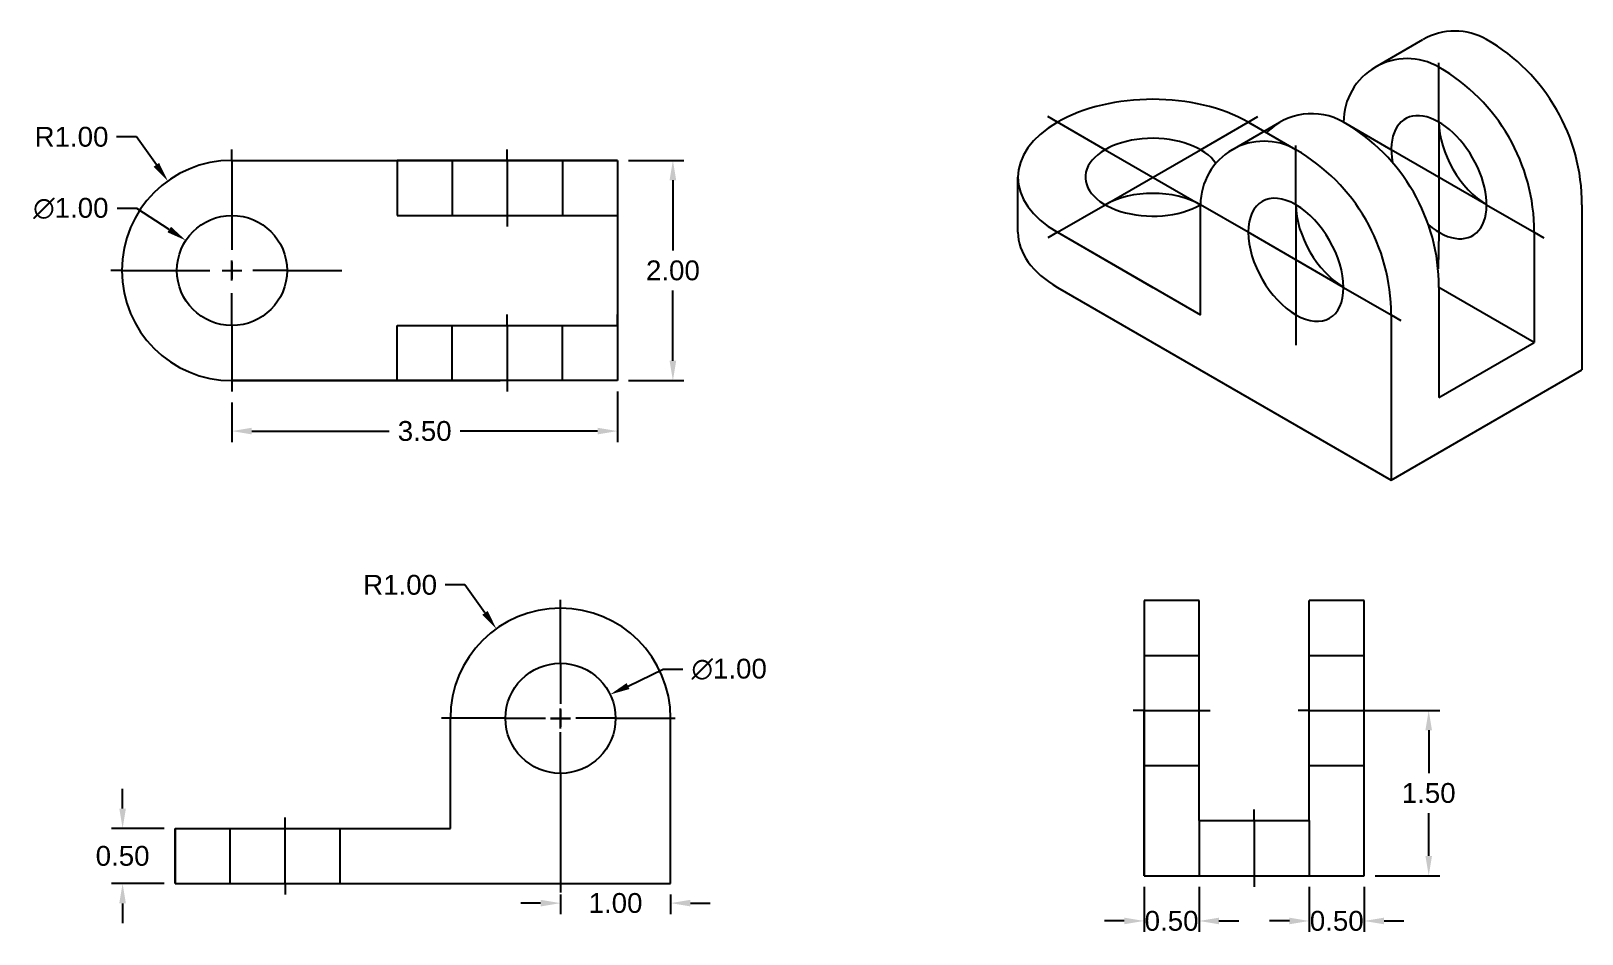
# Model space of a CAD drawing. Header units: millimetres. Extents: x 5.8 to 19.9, y 6.1 to 14.3.
import ezdxf

# ---------------------------------------------------------------- set-up
doc = ezdxf.new("R2010")
doc.units = ezdxf.units.MM
doc.header["$LTSCALE"] = 2
doc.header["$MEASUREMENT"] = 0
for name, pattern in [('ACAD_ISO02W100', [15, 12, -3]), ('CENTERX2', [4, 2.5, -0.5, 0.5, -0.5]), ('HIDDENX2', [0.75, 0.5, -0.25])]:
    doc.linetypes.add(name, pattern=pattern)
doc.styles.get("Standard").update_dxf_attribs({"font": 'Arial.ttf'})
doc.dimstyles.get("Standard").update_dxf_attribs({"dimtxt": 0.18, "dimasz": 0.18, "dimexe": 0.1, "dimexo": 0.1, "dimgap": 0.09, "dimtad": 0, "dimtih": 1, "dimtoh": 1, "dimzin": 0, "dimdsep": 46, "dimtxsty": 'Standard', "dimcen": 0.09, "dimadec": 0, "dimazin": 0, "dimtfac": 1, "dimtix": 1, "dimtofl": 0, "dimtmove": 0, "dimatfit": 1, "dimfxl": 1, "dimtolj": 1, "dimtzin": 0, "dimarcsym": 0})

# ---------------------------------------------------------------- blocks, each defined once
blk = doc.blocks.new('*D89')
at = {"color": 0, "linetype": 'Continuous', "lineweight": -2, "ltscale": 2, "transparency": 16777216}
for p, q in [((6.761, 13.352), (6.581, 13.352)), ((6.942, 13.099), (6.761, 13.352)), ((7.538, 12.139), (7.718, 12.139)), ((7.628, 12.049), (7.628, 12.229))]:
    blk.add_line(p, q, dxfattribs=at)
at = {"color": 0, "linetype": 'Continuous', "lineweight": -3, "ltscale": 2, "transparency": 16777216}
blk.add_solid([(6.966, 13.116), (6.917, 13.081), (7.046, 12.952)], dxfattribs=at)
at = {"layer": 'Defpoints', "color": 0, "linetype": 'Continuous', "lineweight": -3, "ltscale": 2, "transparency": 16777216}
for p in [(7.046, 12.952), (7.628, 12.139)]:
    blk.add_point(p, dxfattribs=at)
at = {"color": 0, "linetype": 'Continuous', "lineweight": -3, "ltscale": 2, "transparency": 16777216, "insert": (6.171, 13.352), "char_height": 0.18, "attachment_point": 5}
blk.add_mtext('\\A1;R1.00', dxfattribs=at)
blk = doc.blocks.new('*D90')
at = {"color": 0, "linetype": 'Continuous', "lineweight": -2, "ltscale": 2, "transparency": 16777216}
for p, q in [((6.765, 12.702), (6.585, 12.702)), ((7.058, 12.511), (6.765, 12.702)), ((7.538, 12.139), (7.718, 12.139)), ((7.628, 12.049), (7.628, 12.229))]:
    blk.add_line(p, q, dxfattribs=at)
at = {"color": 0, "linetype": 'Continuous', "lineweight": -3, "ltscale": 2, "transparency": 16777216}
blk.add_solid([(7.075, 12.536), (7.042, 12.486), (7.209, 12.412)], dxfattribs=at)
at = {"layer": 'Defpoints', "color": 0, "linetype": 'Continuous', "lineweight": -3, "ltscale": 2, "transparency": 16777216}
for p in [(7.209, 12.412), (8.046, 11.865)]:
    blk.add_point(p, dxfattribs=at)
at = {"color": 0, "linetype": 'Continuous', "lineweight": -3, "ltscale": 2, "transparency": 16777216, "insert": (6.165, 12.702), "char_height": 0.18, "attachment_point": 5}
blk.add_mtext('\\A1;∅1.00', dxfattribs=at)
blk = doc.blocks.new('*D91')
at = {"color": 0, "linetype": 'Continuous', "lineweight": -2, "ltscale": 2, "transparency": 16777216}
for p, q in [((11.225, 8.366), (11.543, 8.518)), ((11.543, 8.518), (11.723, 8.518)), ((10.521, 8.073), (10.701, 8.073)), ((10.611, 7.983), (10.611, 8.163))]:
    blk.add_line(p, q, dxfattribs=at)
at = {"color": 0, "linetype": 'Continuous', "lineweight": -3, "ltscale": 2, "transparency": 16777216}
blk.add_solid([(11.212, 8.393), (11.237, 8.339), (11.062, 8.289)], dxfattribs=at)
at = {"layer": 'Defpoints', "color": 0, "linetype": 'Continuous', "lineweight": -3, "ltscale": 2, "transparency": 16777216}
for p in [(11.062, 8.289), (10.16, 7.858)]:
    blk.add_point(p, dxfattribs=at)
at = {"color": 0, "linetype": 'Continuous', "lineweight": -3, "ltscale": 2, "transparency": 16777216, "insert": (12.143, 8.518), "char_height": 0.18, "attachment_point": 5}
blk.add_mtext('\\A1;∅1.00', dxfattribs=at)
blk = doc.blocks.new('*D92')
at = {"color": 0, "linetype": 'Continuous', "lineweight": -2, "ltscale": 2, "transparency": 16777216}
for p, q in [((11.128, 11.039), (11.128, 10.581)), ((7.628, 10.939), (7.628, 10.581)), ((7.808, 10.681), (9.056, 10.681)), ((10.948, 10.681), (9.7, 10.681))]:
    blk.add_line(p, q, dxfattribs=at)
at = {"color": 0, "linetype": 'Continuous', "lineweight": -3, "ltscale": 2, "transparency": 16777216}
for points in [[(7.808, 10.711), (7.808, 10.651), (7.628, 10.681)], [(10.948, 10.711), (10.948, 10.651), (11.128, 10.681)]]:
    blk.add_solid(points, dxfattribs=at)
at = {"layer": 'Defpoints', "color": 0, "linetype": 'Continuous', "lineweight": -3, "ltscale": 2, "transparency": 16777216}
for p in [(11.128, 11.139), (7.628, 11.039), (11.128, 10.681)]:
    blk.add_point(p, dxfattribs=at)
at = {"color": 0, "linetype": 'Continuous', "lineweight": -3, "ltscale": 2, "transparency": 16777216, "insert": (9.378, 10.681), "char_height": 0.18, "attachment_point": 5}
blk.add_mtext('\\A1;3.50', dxfattribs=at)
blk = doc.blocks.new('*D93')
at = {"color": 0, "linetype": 'Continuous', "lineweight": -2, "ltscale": 2, "transparency": 16777216}
for p, q in [((6.635, 7.253), (6.635, 7.433)), ((7.011, 7.073), (6.535, 7.073)), ((7.011, 6.573), (6.535, 6.573)), ((6.635, 6.393), (6.635, 6.213))]:
    blk.add_line(p, q, dxfattribs=at)
at = {"color": 0, "linetype": 'Continuous', "lineweight": -3, "ltscale": 2, "transparency": 16777216}
for points in [[(6.605, 7.253), (6.665, 7.253), (6.635, 7.073)], [(6.605, 6.393), (6.665, 6.393), (6.635, 6.573)]]:
    blk.add_solid(points, dxfattribs=at)
at = {"layer": 'Defpoints', "color": 0, "linetype": 'Continuous', "lineweight": -3, "ltscale": 2, "transparency": 16777216}
for p in [(7.111, 7.073), (6.635, 6.573), (7.111, 6.573)]:
    blk.add_point(p, dxfattribs=at)
at = {"color": 0, "linetype": 'Continuous', "lineweight": -3, "ltscale": 2, "transparency": 16777216, "insert": (6.635, 6.823), "char_height": 0.18, "attachment_point": 5}
blk.add_mtext('\\A1;0.50', dxfattribs=at)
blk = doc.blocks.new('*D94')
at = {"color": 0, "linetype": 'Continuous', "lineweight": -2, "ltscale": 2, "transparency": 16777216}
for p, q in [((18.01, 8.144), (18.595, 8.144)), ((18.495, 7.964), (18.495, 7.575)), ((18.495, 6.824), (18.495, 7.213)), ((18.01, 6.644), (18.595, 6.644))]:
    blk.add_line(p, q, dxfattribs=at)
at = {"color": 0, "linetype": 'Continuous', "lineweight": -3, "ltscale": 2, "transparency": 16777216}
for points in [[(18.465, 7.964), (18.525, 7.964), (18.495, 8.144)], [(18.465, 6.824), (18.525, 6.824), (18.495, 6.644)]]:
    blk.add_solid(points, dxfattribs=at)
at = {"layer": 'Defpoints', "color": 0, "linetype": 'Continuous', "lineweight": -3, "ltscale": 2, "transparency": 16777216}
for p in [(17.91, 8.144), (17.91, 6.644), (18.495, 6.644)]:
    blk.add_point(p, dxfattribs=at)
at = {"color": 0, "linetype": 'Continuous', "lineweight": -3, "ltscale": 2, "transparency": 16777216, "insert": (18.495, 7.394), "char_height": 0.18, "attachment_point": 5}
blk.add_mtext('\\A1;1.50', dxfattribs=at)
blk = doc.blocks.new('*D95')
at = {"color": 0, "linetype": 'Continuous', "lineweight": -2, "ltscale": 2, "transparency": 16777216}
for p, q in [((15.91, 6.544), (15.91, 6.133)), ((16.41, 6.544), (16.41, 6.133)), ((15.73, 6.233), (15.55, 6.233)), ((16.59, 6.233), (16.77, 6.233))]:
    blk.add_line(p, q, dxfattribs=at)
at = {"color": 0, "linetype": 'Continuous', "lineweight": -3, "ltscale": 2, "transparency": 16777216}
for points in [[(15.73, 6.263), (15.73, 6.203), (15.91, 6.233)], [(16.59, 6.263), (16.59, 6.203), (16.41, 6.233)]]:
    blk.add_solid(points, dxfattribs=at)
at = {"layer": 'Defpoints', "color": 0, "linetype": 'Continuous', "lineweight": -3, "ltscale": 2, "transparency": 16777216}
for p in [(15.91, 6.644), (16.41, 6.644), (16.41, 6.233)]:
    blk.add_point(p, dxfattribs=at)
at = {"color": 0, "linetype": 'Continuous', "lineweight": -3, "ltscale": 2, "transparency": 16777216, "insert": (16.16, 6.233), "char_height": 0.18, "attachment_point": 5}
blk.add_mtext('\\A1;0.50', dxfattribs=at)
blk = doc.blocks.new('*D96')
at = {"color": 0, "linetype": 'Continuous', "lineweight": -2, "ltscale": 2, "transparency": 16777216}
for p, q in [((17.41, 6.544), (17.41, 6.133)), ((17.91, 6.544), (17.91, 6.133)), ((17.23, 6.233), (17.05, 6.233)), ((18.09, 6.233), (18.27, 6.233))]:
    blk.add_line(p, q, dxfattribs=at)
at = {"color": 0, "linetype": 'Continuous', "lineweight": -3, "ltscale": 2, "transparency": 16777216}
for points in [[(17.23, 6.263), (17.23, 6.203), (17.41, 6.233)], [(18.09, 6.263), (18.09, 6.203), (17.91, 6.233)]]:
    blk.add_solid(points, dxfattribs=at)
at = {"layer": 'Defpoints', "color": 0, "linetype": 'Continuous', "lineweight": -3, "ltscale": 2, "transparency": 16777216}
for p in [(17.41, 6.644), (17.91, 6.644), (17.91, 6.233)]:
    blk.add_point(p, dxfattribs=at)
at = {"color": 0, "linetype": 'Continuous', "lineweight": -3, "ltscale": 2, "transparency": 16777216, "insert": (17.66, 6.233), "char_height": 0.18, "attachment_point": 5}
blk.add_mtext('\\A1;0.50', dxfattribs=at)
blk = doc.blocks.new('*D97')
at = {"color": 0, "linetype": 'Continuous', "lineweight": -2, "ltscale": 2, "transparency": 16777216}
for p, q in [((10.431, 6.395), (10.251, 6.395)), ((10.611, 6.473), (10.611, 6.295)), ((11.611, 6.473), (11.611, 6.295)), ((11.791, 6.395), (11.971, 6.395))]:
    blk.add_line(p, q, dxfattribs=at)
at = {"color": 0, "linetype": 'Continuous', "lineweight": -3, "ltscale": 2, "transparency": 16777216}
for points in [[(10.431, 6.425), (10.431, 6.365), (10.611, 6.395)], [(11.791, 6.425), (11.791, 6.365), (11.611, 6.395)]]:
    blk.add_solid(points, dxfattribs=at)
at = {"layer": 'Defpoints', "color": 0, "linetype": 'Continuous', "lineweight": -3, "ltscale": 2, "transparency": 16777216}
for p in [(10.611, 6.573), (11.611, 6.573), (11.611, 6.395)]:
    blk.add_point(p, dxfattribs=at)
at = {"color": 0, "linetype": 'Continuous', "lineweight": -3, "ltscale": 2, "transparency": 16777216, "insert": (11.111, 6.395), "char_height": 0.18, "attachment_point": 5}
blk.add_mtext('\\A1;1.00', dxfattribs=at)
blk = doc.blocks.new('*D88')
at = {"color": 0, "linetype": 'Continuous', "lineweight": -2, "ltscale": 2, "transparency": 16777216}
for p, q in [((9.744, 9.284), (9.564, 9.284)), ((9.925, 9.031), (9.744, 9.284)), ((10.521, 8.071), (10.701, 8.071)), ((10.611, 7.981), (10.611, 8.161))]:
    blk.add_line(p, q, dxfattribs=at)
at = {"color": 0, "linetype": 'Continuous', "lineweight": -3, "ltscale": 2, "transparency": 16777216}
blk.add_solid([(9.95, 9.048), (9.901, 9.013), (10.03, 8.884)], dxfattribs=at)
at = {"layer": 'Defpoints', "color": 0, "linetype": 'Continuous', "lineweight": -3, "ltscale": 2, "transparency": 16777216}
for p in [(10.03, 8.884), (10.611, 8.071)]:
    blk.add_point(p, dxfattribs=at)
at = {"color": 0, "linetype": 'Continuous', "lineweight": -3, "ltscale": 2, "transparency": 16777216, "insert": (9.155, 9.284), "char_height": 0.18, "attachment_point": 5}
blk.add_mtext('\\A1;R1.00', dxfattribs=at)
blk = doc.blocks.new('*D98')
at = {"color": 0, "linetype": 'Continuous', "lineweight": -2, "ltscale": 2, "transparency": 16777216}
for p, q in [((11.228, 13.139), (11.732, 13.139)), ((11.632, 12.959), (11.632, 12.32)), ((11.632, 11.319), (11.632, 11.958)), ((11.228, 11.139), (11.732, 11.139))]:
    blk.add_line(p, q, dxfattribs=at)
at = {"color": 0, "linetype": 'Continuous', "lineweight": -3, "ltscale": 2, "transparency": 16777216}
for points in [[(11.602, 12.959), (11.662, 12.959), (11.632, 13.139)], [(11.602, 11.319), (11.662, 11.319), (11.632, 11.139)]]:
    blk.add_solid(points, dxfattribs=at)
at = {"layer": 'Defpoints', "color": 0, "linetype": 'Continuous', "lineweight": -3, "ltscale": 2, "transparency": 16777216}
for p in [(11.128, 13.139), (11.128, 11.139), (11.632, 11.139)]:
    blk.add_point(p, dxfattribs=at)
at = {"color": 0, "linetype": 'Continuous', "lineweight": -3, "ltscale": 2, "transparency": 16777216, "insert": (11.632, 12.139), "char_height": 0.18, "attachment_point": 5}
blk.add_mtext('\\A1;2.00', dxfattribs=at)

msp = doc.modelspace()

# ---------------------------------------------------------------- linework, layer by layer
at = {"linetype": 'Continuous'}
for p, q in [((18.01, 13.986), (18.443, 14.236)), ((15.124, 13.486), (15.037, 13.536)), ((16.856, 13.486), (16.942, 13.536)), ((16.711, 13.236), (17.144, 13.486)), ((17.289, 13.236), (16.856, 13.486)), ((16.856, 13.486), (17.021, 13.391)), ((14.765, 12.486), (14.765, 12.986)), ((16.423, 11.736), (16.423, 12.736)), ((19.887, 12.736), (19.887, 11.736)), ((15.124, 12.486), (15.037, 12.436)), ((15.124, 12.486), (16.423, 11.736)), ((15.124, 12.486), (15.99, 11.986)), ((19.454, 12.486), (19.454, 11.486)), ((19.454, 12.486), (19.54, 12.436)), ((15.124, 11.986), (18.155, 10.236)), ((15.124, 11.986), (15.99, 11.486)), ((18.588, 11.986), (18.588, 10.986)), ((19.454, 11.486), (18.588, 11.986)), ((18.155, 11.736), (18.155, 10.736)), ((18.155, 11.736), (18.241, 11.686)), ((19.887, 11.736), (19.887, 11.236)), ((18.588, 10.986), (19.454, 11.486)), ((18.155, 10.236), (19.887, 11.236)), ((18.155, 10.736), (18.155, 10.236))]:
    msp.add_line(p, q, dxfattribs=at)
at = {"linetype": 'Continuous', "lineweight": -3, "ltscale": 2}
for p, q in [((18.588, 13.986), (18.588, 14.025)), ((18.588, 13.986), (18.588, 13.99)), ((18.588, 13.99), (18.588, 13.986)), ((18.588, 13.486), (18.588, 13.986)), ((15.557, 13.236), (15.124, 13.486)), ((16.423, 13.236), (16.856, 13.486)), ((18.155, 13.236), (17.722, 13.486)), ((17.289, 13.236), (17.289, 13.275)), ((17.289, 12.736), (17.289, 13.236)), ((15.124, 12.486), (15.557, 12.736)), ((16.856, 12.486), (16.423, 12.736)), ((19.021, 12.736), (19.454, 12.486)), ((18.588, 12.486), (18.58, 12.154)), ((17.722, 11.986), (18.155, 11.736)), ((17.289, 11.736), (17.289, 11.462))]:
    msp.add_line(p, q, dxfattribs=at)
at = {"linetype": 'CENTERX2', "ltscale": 2}
for p, q in [((18.588, 13.486), (18.588, 12.486)), ((15.557, 13.236), (16.423, 12.736)), ((15.557, 12.736), (16.423, 13.236)), ((19.021, 12.736), (18.155, 13.236)), ((17.289, 12.736), (17.289, 11.736)), ((17.722, 11.986), (16.856, 12.486))]:
    msp.add_line(p, q, dxfattribs=at)
at = {"lineweight": -3}
for p, q in [((7.628, 13.139), (7.628, 13.239)), ((10.128, 13.139), (10.128, 13.239)), ((10.128, 12.639), (10.128, 12.539)), ((6.628, 12.139), (6.528, 12.139)), ((10.128, 11.639), (10.128, 11.739)), ((10.128, 11.139), (10.128, 11.039)), ((15.91, 9.144), (15.91, 6.644)), ((16.41, 9.144), (15.91, 9.144)), ((16.41, 7.144), (16.41, 9.144)), ((17.91, 9.144), (17.41, 9.144)), ((17.41, 7.144), (17.41, 9.144)), ((17.91, 6.644), (17.91, 9.144)), ((15.91, 8.144), (15.81, 8.144)), ((15.91, 6.644), (15.91, 8.144)), ((16.41, 8.144), (16.51, 8.144)), ((17.41, 8.144), (17.31, 8.144)), ((17.91, 8.144), (18.01, 8.144)), ((16.91, 7.144), (16.91, 7.244)), ((8.111, 7.073), (8.111, 7.173)), ((16.41, 7.144), (17.41, 7.144)), ((15.91, 6.644), (17.91, 6.644)), ((16.91, 6.644), (16.91, 6.544)), ((7.111, 6.573), (8.611, 6.573)), ((8.111, 6.573), (8.111, 6.473))]:
    msp.add_line(p, q, dxfattribs=at)
for p, q in [((7.628, 13.139), (11.128, 13.139)), ((11.128, 13.139), (9.128, 13.139)), ((9.128, 13.139), (9.128, 12.639)), ((9.128, 13.139), (9.628, 13.139)), ((11.128, 13.139), (10.628, 13.139)), ((11.128, 13.139), (11.128, 11.139)), ((9.128, 12.639), (11.128, 12.639)), ((9.128, 11.139), (9.128, 11.639)), ((9.128, 11.639), (11.128, 11.639)), ((11.128, 11.139), (7.628, 11.139)), ((11.128, 11.139), (9.128, 11.139)), ((9.128, 11.139), (9.628, 11.139)), ((11.128, 11.139), (10.628, 11.139))]:
    msp.add_line(p, q)
at = {"linetype": 'ACAD_ISO02W100', "lineweight": -3}
for p, q in [((7.628, 13.139), (7.628, 12.639)), ((7.628, 11.639), (7.628, 11.139)), ((7.628, 11.139), (10.063, 11.139)), ((10.611, 8.573), (10.611, 9.149)), ((10.111, 8.073), (9.53, 8.073)), ((10.111, 8.073), (10.475, 8.073)), ((10.532, 8.073), (10.69, 8.073)), ((10.611, 8.152), (10.611, 7.995)), ((11.111, 8.073), (11.652, 8.073)), ((10.611, 7.573), (10.611, 7.948))]:
    msp.add_line(p, q, dxfattribs=at)
at = {"linetype": 'HIDDENX2', "ltscale": 2}
for p, q in [((9.628, 13.139), (9.628, 12.639)), ((10.628, 13.139), (10.628, 12.639)), ((9.628, 11.139), (9.628, 11.639))]:
    msp.add_line(p, q, dxfattribs=at)
at = {"linetype": 'CENTERX2', "lineweight": -3, "ltscale": 1.5}
for p, q in [((10.128, 13.139), (10.128, 12.639)), ((10.128, 11.639), (10.128, 11.139)), ((15.91, 8.144), (16.41, 8.144)), ((17.41, 8.144), (17.91, 8.144)), ((8.111, 6.573), (8.111, 7.073)), ((16.91, 7.144), (16.91, 6.644))]:
    msp.add_line(p, q, dxfattribs=at)
at = {"linetype": 'Continuous', "lineweight": -3}
for p, q in [((7.628, 12.639), (7.628, 12.328)), ((11.128, 12.639), (11.128, 12.539)), ((6.628, 12.139), (7.128, 12.139)), ((7.128, 12.139), (7.426, 12.139)), ((7.549, 12.139), (7.706, 12.139)), ((7.628, 12.218), (7.628, 12.06)), ((8.128, 12.139), (7.819, 12.139)), ((8.128, 12.139), (8.626, 12.139)), ((7.628, 11.639), (7.628, 11.934)), ((11.128, 11.639), (11.128, 11.739)), ((7.628, 11.139), (7.628, 11.039)), ((10.611, 8.573), (10.611, 8.204)), ((9.611, 7.073), (9.611, 8.073)), ((11.111, 8.073), (10.75, 8.073)), ((11.611, 6.573), (11.611, 8.073)), ((11.611, 6.573), (11.611, 8.073)), ((10.611, 7.573), (10.611, 6.491)), ((7.111, 7.073), (7.111, 6.573)), ((7.111, 6.573), (7.111, 7.073)), ((7.111, 7.073), (9.611, 7.073)), ((7.111, 6.573), (11.611, 6.573))]:
    msp.add_line(p, q, dxfattribs=at)
at = {"linetype": 'HIDDENX2', "lineweight": -3, "ltscale": 2}
for p, q in [((10.628, 11.139), (10.628, 11.639)), ((15.91, 8.644), (16.41, 8.644)), ((17.41, 8.644), (17.91, 8.644)), ((15.91, 7.644), (16.41, 7.644)), ((17.41, 7.644), (17.91, 7.644)), ((7.611, 6.573), (7.611, 7.073)), ((8.611, 6.573), (8.611, 7.073))]:
    msp.add_line(p, q, dxfattribs=at)
at = {"linetype": 'HIDDENX2', "lineweight": -3}
for p, q in [((16.41, 7.144), (16.41, 6.644)), ((17.41, 7.144), (17.41, 6.644))]:
    msp.add_line(p, q, dxfattribs=at)
msp.add_circle((7.628, 12.139), 0.5)
at = {"linetype": 'Continuous', "lineweight": -3}
msp.add_circle((10.611, 8.073), 0.5, dxfattribs=at)
at = {"linetype": 'Continuous'}
for centre, radius, start, end in [((18.732, 13.736), 0.577, 60, 120), ((18.155, 12.736), 1.732, 0, 60), ((18.299, 13.486), 0.577, 60, 180), ((17.722, 12.486), 1.732, 0, 60), ((17.433, 12.986), 0.577, 60, 135.5225), ((16.856, 11.986), 1.732, 0, 60), ((17, 12.736), 0.577, 60, 180), ((16.423, 11.736), 1.732, 0, 60)]:
    msp.add_arc(centre, radius, start, end, dxfattribs=at)
msp.add_arc((7.628, 12.139), 1, 90, 270)
at = {"linetype": 'Continuous', "lineweight": -3}
msp.add_arc((10.611, 8.073), 1, 0, 180, dxfattribs=at)
at = {"linetype": 'Continuous'}
for centre, major_axis, start_param, end_param in [((15.99, 12.986), (-1.225, 0), 3.926991, 7.068583), ((18.588, 12.986), (0.306, -0.53), 5.275108, 10.432855), ((19.021, 13.236), (0.306, -0.53), 10.210176, 11.780972), ((15.99, 12.986), (-0.612, 0), 3.505847, 8.63938), ((15.99, 12.486), (-0.612, 0), 3.926991, 5.497787), ((17.289, 12.236), (0.306, -0.53), 0.785398, 7.068583), ((17.722, 12.486), (0.306, -0.53), 10.210176, 11.780972), ((15.99, 12.486), (-1.225, 0), 6.283185, 7.068583)]:
    msp.add_ellipse(centre, major_axis=major_axis, ratio=0.57735, start_param=start_param, end_param=end_param, dxfattribs=at)

# ---------------------------------------------------------------- dimensions: what is measured, and where the dimension line sits
at = {"linetype": 'Continuous', "lineweight": -3, "ltscale": 2}
for center, mpoint, picture, middle in [((7.628, 12.139), (7.046, 12.952), '*D89', (6.171, 13.352)), ((10.611, 8.071), (10.03, 8.884), '*D88', (9.155, 9.284))]:
    dim = msp.add_radius_dim(center=center, mpoint=mpoint, dimstyle='Standard', dxfattribs=at)
    dim.commit()
    dim.dimension.update_dxf_attribs({"geometry": picture, "text_midpoint": middle, "dimtype": 164})
for base, p1, p2, picture, middle in [((11.632, 11.139), (11.128, 13.139), (11.128, 11.139), '*D98', (11.632, 12.139)), ((18.495, 6.644), (17.91, 8.144), (17.91, 6.644), '*D94', (18.495, 7.394)), ((6.635, 6.573), (7.111, 7.073), (7.111, 6.573), '*D93', (6.635, 6.823))]:
    dim = msp.add_linear_dim(base=base, p1=p1, p2=p2, angle=90, dimstyle='Standard', dxfattribs=at)
    dim.commit()
    dim.dimension.update_dxf_attribs({"geometry": picture, "text_midpoint": middle})
for p1, p2, picture, middle in [((8.046, 11.865), (7.209, 12.412), '*D90', (6.165, 12.702)), ((10.16, 7.858), (11.062, 8.289), '*D91', (12.143, 8.518))]:
    dim = msp.add_diameter_dim_2p(p1=p1, p2=p2, dimstyle='Standard', dxfattribs=at)
    dim.commit()
    dim.dimension.update_dxf_attribs({"geometry": picture, "text_midpoint": middle, "dimtype": 163})
for base, p1, p2, picture, middle in [((11.128, 10.681), (7.628, 11.039), (11.128, 11.139), '*D92', (9.378, 10.681)), ((16.41, 6.233), (15.91, 6.644), (16.41, 6.644), '*D95', (16.16, 6.233)), ((17.91, 6.233), (17.41, 6.644), (17.91, 6.644), '*D96', (17.66, 6.233)), ((11.611, 6.395), (10.611, 6.573), (11.611, 6.573), '*D97', (11.111, 6.395))]:
    dim = msp.add_linear_dim(base=base, p1=p1, p2=p2, dimstyle='Standard', dxfattribs=at)
    dim.commit()
    dim.dimension.update_dxf_attribs({"geometry": picture, "text_midpoint": middle})

doc.saveas('drawing.dxf')
